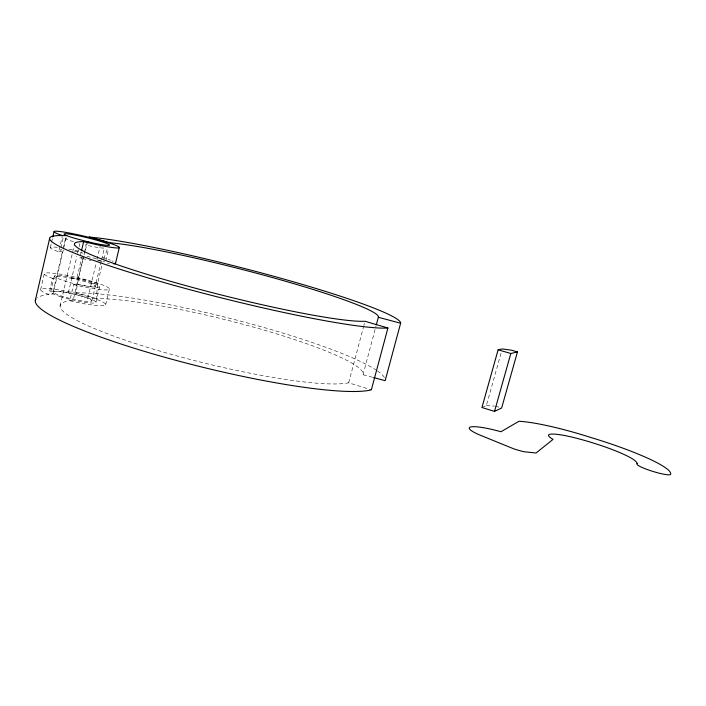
<?xml version="1.0" encoding="UTF-8"?>
<svg xmlns="http://www.w3.org/2000/svg" width="706" height="706" viewBox="0 0 706 706"><rect width="100%" height="100%" fill="white"/><g stroke="black" fill="none" stroke-linecap="round" stroke-linejoin="round"><path stroke-width="0.53" stroke-dasharray="3.53 2.65" d="M372.512 377.278L363.025 374.727A146.822 19.909 14 0 0 261.538 329.393A146.822 19.909 14 0 0 98.134 298.673L96.448 298.691L97.569 283.662L102.485 262.923M96.448 298.691L94.939 298.17A36.73 4.713 13 0 0 78.41 293.449L75.966 292.858L78.49 278.261L83.59 256.525M40.639 289.584L44.293 273.751M50.338 247.585L51.326 243.323M51.573 242.264L52.553 238.001M66.135 237.719L53.082 293.873L48.811 294.481L46.843 293.714A33.403 4.289 13 0 1 60.028 290.104A33.403 4.289 13 0 1 105.07 303.492A33.403 4.289 13 0 1 72.894 301.462L69.823 300.703L73.609 284.562L76.98 284.139A23.298 2.692 13.2 0 0 99.396 286.142A23.298 2.692 13.2 0 0 69.973 277.131A23.298 2.692 13.2 0 0 56.78 277.952L52.544 278.402L48.811 294.481A176.835 24.869 13.9 0 0 37.197 297.808M57.371 247.321A33.553 3.151 13.5 0 0 56.718 251.098L58.713 251.813L62.243 236.598M50.673 291.763L54.336 275.984M60.884 247.771L63.593 236.104M53.109 291.816L62.869 249.8M63.116 248.75L65.543 238.293M60.036 306.148L74.448 244.479M68.323 292.902L76.875 256.34M77.616 253.154L78.869 247.815M79.116 246.747L79.866 243.544M80.334 255.854L81.287 251.786M71.721 278.358L76.875 278.235L81.746 257.478M82.937 258.749L73.221 300.138L67.449 301.1A152.346 21.365 13.9 0 0 114.098 336.241A152.346 21.365 13.9 0 0 280.697 378.681L289.478 380.013A152.346 21.365 13.9 0 0 348.667 382.802L371.338 389.862M84.367 252.642L86.503 243.57M87.835 298.303L96.228 262.756M96.978 259.587L100.261 245.688M91.842 300.888L101.382 260.593M101.629 259.526L104.409 247.788M95.963 302.247L99.67 286.627M105.794 260.796L108.53 249.244M105.644 304.851L109.448 288.878M348.667 382.802L363.599 326.578M363.872 325.519L364.437 323.401M363.025 374.727L376.077 325.793M481.942 407.521L486.346 405.615L501.357 352.091M84.994 251.389L83.829 255.493L85.355 255.872M85.285 250.365L87.323 243.191M103.72 258.837L107.841 247.788M83.184 257.69L79.857 257.884L82.937 258.661A33.553 3.151 13.5 0 0 86.035 259.384M58.713 251.813L62.896 251.636A23.36 2.197 13.5 0 1 61.828 249.553M91.268 283.741L97.569 283.662L96.157 283.185A34.135 3.954 13.2 0 0 80.766 278.817L76.875 278.235M75.966 292.858L79.213 292.84A170.393 23.166 14 0 1 237.648 320.356A170.393 23.166 14 0 1 375.795 369.838M97.463 260.673L101.479 260.77M486.346 405.615L494.491 406.091M73.609 284.562L76.68 285.33A33.456 3.865 13.2 0 0 108.759 287.977A33.456 3.865 13.2 0 0 63.611 274.713A33.456 3.865 13.2 0 0 50.567 277.652L52.544 278.402M495.515 406.153L499.592 407.397M104.762 261.246A23.36 2.197 13.5 0 1 102.882 261.229M101.611 261.123A23.36 2.197 13.5 0 1 98.469 260.735M74.554 251.283A23.36 2.197 13.5 0 1 82.858 253.101M109.395 263.62A33.553 3.151 13.5 0 1 107.488 263.4M91.118 260.505A33.553 3.151 13.5 0 1 89.106 260.073M68.888 249.147A33.553 3.151 13.5 0 1 80.228 251.539M102.379 257.443A33.553 3.151 13.5 0 1 110.41 260.205M111.892 260.814A33.553 3.151 13.5 0 1 113.145 261.379M377.366 370.888A170.393 23.166 14 0 1 384.426 377.542M86.953 256.269A34.223 3.301 13.5 0 1 97.79 259.243M104.02 248A20.006 1.677 13.7 0 1 85.179 244.841M73.548 241.708A20.006 1.677 13.7 0 1 67.926 238.125M69.197 293.069L67.52 292.743A19.9 2.55 13 0 0 54.371 293.219A19.9 2.55 13 0 0 81.411 300.747A19.9 2.55 13 0 0 88.568 298.603L87.544 298.179A19.9 2.55 13 0 0 69.197 293.069M72.594 278.535L70.918 278.19A19.927 2.303 13.2 0 0 57.83 278.314A19.927 2.303 13.2 0 0 84.923 285.824A19.927 2.303 13.2 0 0 92.009 284.033L90.986 283.627A19.927 2.303 13.2 0 0 72.594 278.535M60.01 296.546A23.254 2.983 13 0 0 95.848 302.539A23.254 2.983 13 0 0 64.052 292.187A23.254 2.983 13 0 0 60.01 296.546"/><path stroke-width="1.06" d="M35.3 300.615L49.667 238.346M52.8 236.942L54.027 231.621M81.525 250.762L83.67 241.611L86.759 242.387A33.606 2.718 13.7 0 0 118.59 246.703A33.606 2.718 13.7 0 0 73.159 233.757A33.606 2.718 13.7 0 0 60.478 234.895L62.481 235.583A177.956 15.761 14.2 0 0 165.433 282.938A177.956 15.761 14.2 0 0 387.912 328.008L371.338 389.862A176.835 24.869 13.9 0 1 174.32 359.91A176.835 24.869 13.9 0 1 35.9 299.115M115.51 263.4L119.323 247.4M376.36 324.734L378.345 317.285A147.713 12.611 14.3 0 0 274.616 278.155A147.713 12.611 14.3 0 0 111.363 242.899L108.177 242.273A36.95 2.983 13.7 0 0 91.533 237.648L89.071 237.04L92.265 237.331A171.434 14.676 14.3 0 1 280.097 278.04A171.434 14.676 14.3 0 1 400.629 323.233L385.158 380.675L373.562 377.56M498.109 349.797L481.942 407.521L494.527 411.386L501.631 408.024L517.463 351.932L511.285 350.141L502.24 348.94L498.109 349.797L510.826 353.494L517.463 351.932M494.527 411.386L510.826 353.494M62.481 235.583L66.629 235.575A23.395 1.889 13.7 0 1 79.593 235.972A23.395 1.889 13.7 0 1 109.227 244.673A23.395 1.889 13.7 0 1 86.97 241.549L81.367 241.646A153.299 13.538 14.2 0 0 130.248 269.03A153.299 13.538 14.2 0 0 297.844 312.308L306.598 313.993A153.299 13.538 14.2 0 0 365.002 321.274L387.912 328.008M86.97 241.549L74.907 238.346A23.351 1.889 13.7 0 1 66.717 235.619L66.629 235.575M378.345 317.285L400.629 323.233M115.378 262.773A33.553 3.151 13.5 0 1 113.648 263.832M87.765 242.034A20.006 1.677 13.7 0 1 89.733 242.537M637.068 463.471L636.918 464.133A17.632 2.462 17.1 0 0 653.712 471.67A17.632 2.462 17.1 0 0 670.629 474.291A86.697 12.293 16.6 0 0 649.22 458.891A90.059 12.796 16.6 0 0 589.845 437.19A71.121 9.963 16.5 0 0 519.016 421.27L500.942 431.737A33.208 5.127 16.1 0 0 471.714 426.777A33.208 5.127 16.1 0 0 478.386 434.437L514.056 448.963A19.406 3.062 16.3 0 0 524.17 451.752L536.057 453.014L553.045 439.37A37.524 5.26 16.6 0 1 573.334 437.42A52.438 7.431 16.6 0 1 637.068 463.471"/></g></svg>
